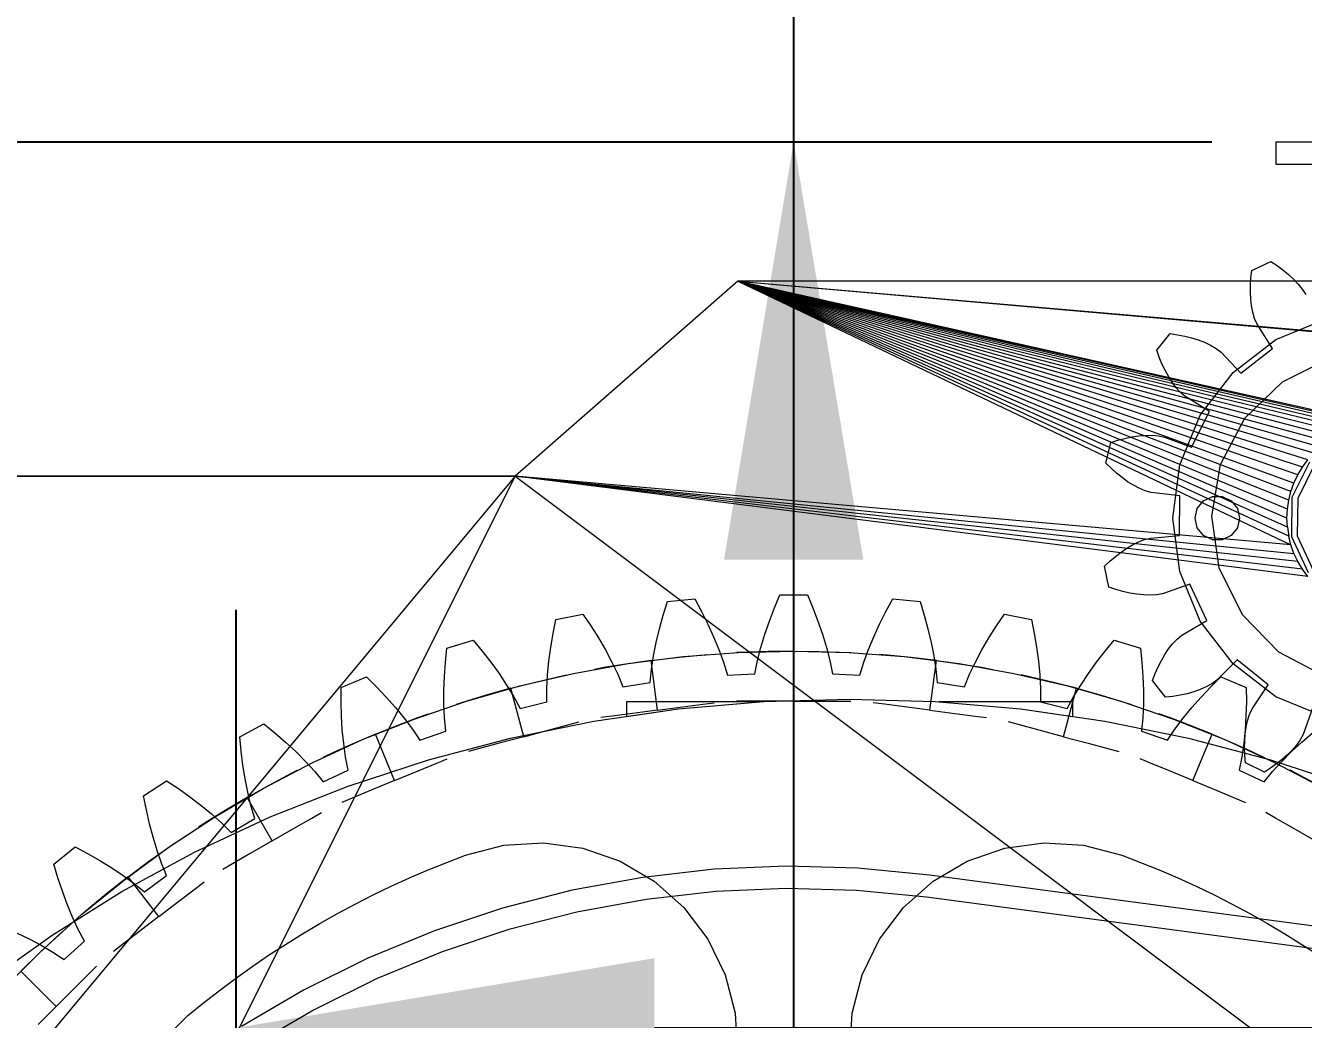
# Model space of a CAD drawing. Header units: millimetres. Extents: x -191664 to 191490, y -197311 to 10263.
# Drawn here: x 25052.6 to 25511.1, y 1985 to 2341.8 of the extents above; entities that cross this region are included whole.
import ezdxf

# ---------------------------------------------------------------- set-up
doc = ezdxf.new("R2010")
doc.units = ezdxf.units.MM
for name, color, linetype, lineweight in [('COTAS_O', 1, 'Continuous', 0), ('COTAS_P', 1, 'Continuous', 0), ('COTAS_USUARIO', 1, 'Continuous', 0), ('lateral_briquetadora', 7, 'Continuous', 0)]:
    doc.layers.add(name, color=color, linetype=linetype, lineweight=lineweight)
doc.dimstyles.new('PLANTA_100', dxfattribs={"dimtxt": 250, "dimasz": 150, "dimexe": 150, "dimexo": 80, "dimgap": 100, "dimtad": 1, "dimtih": 1, "dimtoh": 1, "dimdec": 1, "dimdsep": 46, "dimcen": 0.09, "dimclrd": 1, "dimclre": 1, "dimclrt": 1, "dimadec": 0, "dimazin": 0, "dimtfac": 1, "dimtdec": 4, "dimtofl": 0, "dimtmove": 0, "dimatfit": 3, "dimfxl": 1, "dimtolj": 1, "dimtzin": 0, "dimarcsym": 0})

# ---------------------------------------------------------------- blocks, each defined once
blk = doc.blocks.new('*D7')
at = {"layer": 'COTAS_P', "color": 1, "lineweight": -2, "transparency": 16777216}
for p, q in [((25334.81, 3271.57), (25080.53, 4103.58)), ((16187.4, 1228.91), (24980.92, 3916.29)), ((16254.38, 496.51), (16000.11, 1328.52))]:
    blk.add_line(p, q, dxfattribs=at)
at = {"layer": 'COTAS_P', "color": 1, "transparency": 16777216}
for points in [[(24973.62, 3940.2), (24988.23, 3892.38), (25124.37, 3960.13)], [(16180.1, 1252.82), (16194.71, 1205), (16043.95, 1185.07)]]:
    blk.add_solid(points, dxfattribs=at)
at = {"layer": 'Defpoints', "color": 0, "transparency": 16777216}
for p in [(25124.37, 3960.13), (25358.19, 3195.06), (16277.76, 420)]:
    blk.add_point(p, dxfattribs=at)
blk = doc.blocks.new('*D8')
at = {"layer": 'COTAS_P', "color": 1, "lineweight": -2, "transparency": 16777216}
for p, q in [((25128.19, 1262), (25128.19, 2132)), ((27628.19, 1262), (27628.19, 2132)), ((25278.19, 1982), (27478.19, 1982))]:
    blk.add_line(p, q, dxfattribs=at)
at = {"layer": 'COTAS_P', "color": 1, "transparency": 16777216}
for points in [[(25278.19, 2007), (25278.19, 1957), (25128.19, 1982)], [(27478.19, 2007), (27478.19, 1957), (27628.19, 1982)]]:
    blk.add_solid(points, dxfattribs=at)
at = {"layer": 'Defpoints', "color": 0, "transparency": 16777216}
for p in [(27628.19, 1982), (25128.19, 1182), (27628.19, 1182)]:
    blk.add_point(p, dxfattribs=at)
blk = doc.blocks.new('*D18')
at = {"layer": 'COTAS_O', "color": 1, "lineweight": -2, "transparency": 16777216}
for p, q in [((24708.19, 2300), (25478.19, 2300)), ((25328.19, 150), (25328.19, 2150)), ((24708.19, 0), (25478.19, 0))]:
    blk.add_line(p, q, dxfattribs=at)
at = {"layer": 'COTAS_O', "color": 1, "transparency": 16777216}
for points in [[(25303.19, 2150), (25353.19, 2150), (25328.19, 2300)], [(25303.19, 150), (25353.19, 150), (25328.19, 0)]]:
    blk.add_solid(points, dxfattribs=at)
at = {"layer": 'Defpoints', "color": 0, "transparency": 16777216}
for p in [(24628.19, 2300), (25328.19, 2300), (24628.19, 0)]:
    blk.add_point(p, dxfattribs=at)
blk = doc.blocks.new('*D101')
at = {"layer": 'COTAS_USUARIO', "color": 1, "lineweight": -2, "transparency": 16777216}
for p, q in [((25328.19, 1805), (25328.19, 3075)), ((26128.19, 1805), (26128.19, 3075)), ((25478.19, 2925), (25978.19, 2925))]:
    blk.add_line(p, q, dxfattribs=at)
at = {"layer": 'COTAS_USUARIO', "color": 1, "transparency": 16777216}
for points in [[(25478.19, 2950), (25478.19, 2900), (25328.19, 2925)], [(25978.19, 2950), (25978.19, 2900), (26128.19, 2925)]]:
    blk.add_solid(points, dxfattribs=at)
at = {"layer": 'Defpoints', "color": 0, "transparency": 16777216}
for p in [(26128.19, 2925), (25328.19, 1725), (26128.19, 1725)]:
    blk.add_point(p, dxfattribs=at)

msp = doc.modelspace()

# ---------------------------------------------------------------- linework, layer by layer
at = {"layer": 'lateral_briquetadora', "color": 8, "true_color": 0x6f7d84}
for p, q in [((25501.19, 2300), (25955.19, 2300)), ((25501.19, 2300), (25501.19, 2292)), ((25501.19, 2300), (25527.19, 2300)), ((25501.19, 2292), (25955.19, 2292)), ((25501.19, 2292), (25527.19, 2292))]:
    msp.add_line(p, q, dxfattribs=at)
at = {"layer": 'lateral_briquetadora', "color": 9, "true_color": 0xb9c3c2}
for p, q in [((25492.54, 2253.92), (25499.44, 2257.14)), ((25499.44, 2257.14), (25501.66, 2255.65)), ((25492.25, 2251.27), (25492.54, 2253.92)), ((25501.66, 2255.65), (25503.75, 2254.09)), ((25503.75, 2254.09), (25505.71, 2252.45)), ((25505.71, 2252.45), (25507.53, 2250.75)), ((25308.19, 2250), (25228.19, 2180)), ((25308.19, 2250), (25506.61, 2155.37)), ((25505.82, 2158.51), (25308.19, 2250)), ((25505.35, 2161.72), (25308.19, 2250)), ((25505.19, 2164.95), (25308.19, 2250)), ((25505.35, 2168.18), (25308.19, 2250)), ((25505.82, 2171.39), (25308.19, 2250)), ((25506.61, 2174.53), (25308.19, 2250)), ((25507.7, 2177.58), (25308.19, 2250)), ((25509.08, 2180.51), (25308.19, 2250)), ((25510.75, 2183.28), (25308.19, 2250)), ((25512.68, 2185.89), (25308.19, 2250)), ((25514.85, 2188.28), (25308.19, 2250)), ((25517.25, 2190.46), (25308.19, 2250)), ((25519.85, 2192.39), (25308.19, 2250)), ((25522.63, 2194.05), (25308.19, 2250)), ((25525.56, 2195.44), (25308.19, 2250)), ((25528.61, 2196.53), (25308.19, 2250)), ((25531.75, 2197.32), (25308.19, 2250)), ((25534.95, 2197.79), (25308.19, 2250)), ((25538.19, 2197.95), (25308.19, 2250)), ((25541.42, 2197.79), (25308.19, 2250)), ((25308.19, 2250), (25914.95, 2197.79)), ((26148.19, 2250), (25308.19, 2250)), ((25308.19, 2250), (25911.75, 2197.32)), ((25492.09, 2246.11), (25492.1, 2248.66)), ((25492.1, 2248.66), (25492.25, 2251.27)), ((25507.53, 2250.75), (25509.2, 2248.98)), ((25509.2, 2248.98), (25510.7, 2247.14)), ((25510.7, 2247.14), (25512, 2245.23)), ((25492.22, 2243.62), (25492.09, 2246.11)), ((25492.5, 2241.2), (25492.22, 2243.62)), ((25492.94, 2238.87), (25492.5, 2241.2)), ((25493.57, 2236.65), (25492.94, 2238.87)), ((25494.45, 2234.58), (25493.57, 2236.65)), ((25499.96, 2225.82), (25494.45, 2234.58)), ((25501.19, 2229.04), (25519.03, 2236.43)), ((25458.45, 2225.3), (25463.28, 2231.2)), ((25463.28, 2231.2), (25465.92, 2230.82)), ((25465.92, 2230.82), (25468.49, 2230.32)), ((25468.49, 2230.32), (25470.96, 2229.7)), ((25470.96, 2229.7), (25473.34, 2228.95)), ((25473.34, 2228.95), (25475.61, 2228.08)), ((25485.86, 2217.28), (25501.19, 2229.04)), ((25459.35, 2222.79), (25458.45, 2225.3)), ((25475.61, 2228.08), (25477.76, 2227.08)), ((25477.76, 2227.08), (25479.76, 2225.92)), ((25479.76, 2225.92), (25481.54, 2224.55)), ((25481.54, 2224.55), (25488.67, 2217.05)), ((25488.67, 2217.05), (25499.96, 2225.82)), ((25460.34, 2220.37), (25459.35, 2222.79)), ((25461.44, 2218.07), (25460.34, 2220.37)), ((25503.54, 2213.94), (25520.38, 2222.25)), ((25462.64, 2215.88), (25461.44, 2218.07)), ((25463.94, 2213.83), (25462.64, 2215.88)), ((25474.1, 2201.95), (25485.86, 2217.28)), ((25465.35, 2211.92), (25463.94, 2213.83)), ((25466.88, 2210.19), (25465.35, 2211.92)), ((25468.57, 2208.71), (25466.88, 2210.19)), ((25490.1, 2200.84), (25503.54, 2213.94)), ((25477.34, 2203.2), (25468.57, 2208.71)), ((25466.71, 2184.1), (25474.1, 2201.95)), ((25470.97, 2190.41), (25477.34, 2203.2)), ((25481.37, 2184.22), (25490.1, 2200.84)), ((25440.16, 2184.73), (25441.95, 2192.13)), ((25441.95, 2192.13), (25444.5, 2192.94)), ((25444.5, 2192.94), (25447.03, 2193.6)), ((25447.03, 2193.6), (25449.53, 2194.12)), ((25449.53, 2194.12), (25451.99, 2194.48)), ((25451.99, 2194.48), (25454.42, 2194.68)), ((25454.42, 2194.68), (25456.79, 2194.71)), ((25456.79, 2194.71), (25459.09, 2194.53)), ((25459.09, 2194.53), (25461.29, 2194.07)), ((25461.29, 2194.07), (25470.97, 2190.41)), ((25442.06, 2182.85), (25440.16, 2184.73)), ((25444.01, 2181.11), (25442.06, 2182.85)), ((25464.19, 2164.95), (25466.71, 2184.1)), ((25478.19, 2165.72), (25481.37, 2184.22)), ((25507.08, 2172.47), (25513.43, 2185.22)), ((25514.97, 2183.95), (25509.03, 2172)), ((25509.08, 2180.51), (25510.75, 2183.28)), ((25510.75, 2183.28), (25512.68, 2185.89)), ((25228.19, 2180), (24748.19, 2180)), ((24930.34, 2180), (25228.19, 2180)), ((24932.48, 2180), (25228.19, 2180)), ((24934.57, 2180), (25228.19, 2180)), ((24936.61, 2180), (25228.19, 2180)), ((24938.56, 2180), (25228.19, 2180)), ((24940.41, 2180), (25228.19, 2180)), ((24942.14, 2180), (25228.19, 2180)), ((24943.74, 2180), (25228.19, 2180)), ((25228.19, 2180), (24945.19, 2180)), ((25228.19, 2180), (24946.48, 2180)), ((25228.19, 2180), (24947.59, 2180)), ((25228.19, 2180), (24948.51, 2180)), ((25228.19, 2180), (24949.24, 2180)), ((25228.19, 2180), (24949.76, 2180)), ((25228.19, 2180), (24950.08, 2180)), ((24950.19, 2180), (25228.19, 2180)), ((25228.19, 2180), (25028.19, 1940)), ((25228.19, 2180), (25108.19, 1940)), ((25228.19, 2180), (25507.7, 2152.32)), ((25506.61, 2155.37), (25228.19, 2180)), ((25228.19, 2180), (25548.19, 1940)), ((25512.68, 2144.02), (25228.19, 2180)), ((25510.75, 2146.62), (25228.19, 2180)), ((25509.08, 2149.39), (25228.19, 2180)), ((25446, 2179.51), (25444.01, 2181.11)), ((25448.02, 2178.06), (25446, 2179.51)), ((25450.09, 2176.77), (25448.02, 2178.06)), ((25507.7, 2177.58), (25509.08, 2180.51)), ((25452.18, 2175.67), (25450.09, 2176.77)), ((25454.31, 2174.77), (25452.18, 2175.67)), ((25456.48, 2174.17), (25454.31, 2174.77)), ((25466.77, 2173.01), (25456.48, 2174.17)), ((25505.82, 2171.39), (25506.61, 2174.53)), ((25506.61, 2174.53), (25507.7, 2177.58)), ((25466.58, 2158.72), (25466.77, 2173.01)), ((25472.98, 2168.42), (25475.2, 2171.2)), ((25475.2, 2171.2), (25478.41, 2172.75)), ((25478.41, 2172.75), (25481.97, 2172.75)), ((25481.97, 2172.75), (25485.17, 2171.2)), ((25485.17, 2171.2), (25487.39, 2168.42)), ((25505.35, 2168.18), (25505.82, 2171.39)), ((25506.9, 2158.23), (25507.08, 2172.47)), ((25509.03, 2172), (25508.86, 2158.65)), ((25466.71, 2145.8), (25464.19, 2164.95)), ((25472.19, 2164.95), (25472.98, 2168.42)), ((25472.98, 2161.48), (25472.19, 2164.95)), ((25480.89, 2147.14), (25478.19, 2165.72)), ((25487.39, 2168.42), (25488.19, 2164.95)), ((25488.19, 2164.95), (25487.39, 2161.48)), ((25505.19, 2164.95), (25505.35, 2168.18)), ((25505.35, 2161.72), (25505.19, 2164.95)), ((25475.2, 2158.7), (25472.98, 2161.48)), ((25487.39, 2161.48), (25485.17, 2158.7)), ((25505.35, 2161.72), (25505.82, 2158.51)), ((25447.72, 2154.16), (25449.81, 2155.39)), ((25449.81, 2155.39), (25451.94, 2156.44)), ((25451.94, 2156.44), (25454.09, 2157.28)), ((25454.09, 2157.28), (25456.27, 2157.82)), ((25456.27, 2157.82), (25466.58, 2158.72)), ((25478.41, 2157.15), (25475.2, 2158.7)), ((25481.97, 2157.15), (25478.41, 2157.15)), ((25485.17, 2158.7), (25481.97, 2157.15)), ((25506.61, 2155.37), (25505.82, 2158.51)), ((25507.7, 2152.32), (25506.61, 2155.37)), ((25512.91, 2145.32), (25506.9, 2158.23)), ((25508.86, 2158.65), (25514.49, 2146.55)), ((25441.63, 2149.52), (25443.62, 2151.21)), ((25443.62, 2151.21), (25445.65, 2152.76)), ((25445.65, 2152.76), (25447.72, 2154.16)), ((25509.08, 2149.39), (25507.7, 2152.32)), ((25439.69, 2147.69), (25441.63, 2149.52)), ((25441.29, 2140.24), (25439.69, 2147.69)), ((25489.2, 2130.31), (25480.89, 2147.14)), ((25510.75, 2146.62), (25509.08, 2149.39)), ((25512.68, 2144.02), (25510.75, 2146.62)), ((25474.1, 2127.95), (25466.71, 2145.8)), ((25321.28, 2132.75), (25323.26, 2137.47)), ((25323.26, 2137.47), (25333.12, 2137.47)), ((25333.12, 2137.47), (25335.1, 2132.75)), ((25443.81, 2139.37), (25441.29, 2140.24)), ((25446.32, 2138.64), (25443.81, 2139.37)), ((25448.81, 2138.07), (25446.32, 2138.64)), ((25451.26, 2137.64), (25448.81, 2138.07)), ((25453.68, 2137.38), (25451.26, 2137.64)), ((25456.05, 2137.29), (25453.68, 2137.38)), ((25458.36, 2137.41), (25456.05, 2137.29)), ((25460.57, 2137.81), (25458.36, 2137.41)), ((25470.34, 2141.22), (25460.57, 2137.81)), ((25476.38, 2128.27), (25470.34, 2141.22)), ((25281.34, 2130.11), (25282.85, 2135)), ((25282.85, 2135), (25292.66, 2135.97)), ((25292.66, 2135.97), (25295.1, 2131.47)), ((25319.47, 2128.03), (25321.28, 2132.75)), ((25335.1, 2132.75), (25336.9, 2128.03)), ((25361.28, 2131.47), (25363.71, 2135.97)), ((25363.71, 2135.97), (25373.52, 2135)), ((25373.52, 2135), (25375.03, 2130.11)), ((25241.86, 2123.57), (25242.88, 2128.58)), ((25242.88, 2128.58), (25252.55, 2130.51)), ((25252.55, 2130.51), (25255.41, 2126.27)), ((25280.01, 2125.24), (25281.34, 2130.11)), ((25295.1, 2131.47), (25297.35, 2126.94)), ((25317.85, 2123.3), (25319.47, 2128.03)), ((25336.9, 2128.03), (25338.52, 2123.3)), ((25359.02, 2126.94), (25361.28, 2131.47)), ((25375.03, 2130.11), (25376.36, 2125.24)), ((25400.96, 2126.27), (25403.82, 2130.51)), ((25403.82, 2130.51), (25413.49, 2128.58)), ((25413.49, 2128.58), (25414.51, 2123.57)), ((25467.48, 2122.99), (25476.38, 2128.27)), ((25485.86, 2112.62), (25474.1, 2127.95)), ((25502.3, 2116.87), (25489.2, 2130.31)), ((25241.01, 2118.59), (25241.86, 2123.57)), ((25255.41, 2126.27), (25258.11, 2121.99)), ((25278.86, 2120.37), (25280.01, 2125.24)), ((25297.35, 2126.94), (25299.43, 2122.4)), ((25316.43, 2118.57), (25317.85, 2123.3)), ((25338.52, 2123.3), (25339.95, 2118.57)), ((25356.94, 2122.4), (25359.02, 2126.94)), ((25376.36, 2125.24), (25377.51, 2120.37)), ((25398.27, 2121.99), (25400.96, 2126.27)), ((25414.51, 2123.57), (25415.36, 2118.59)), ((25203.73, 2118.28), (25213.17, 2121.14)), ((25213.17, 2121.14), (25216.43, 2117.2)), ((25240.34, 2113.63), (25241.01, 2118.59)), ((25258.11, 2121.99), (25260.62, 2117.67)), ((25277.9, 2115.53), (25278.86, 2120.37)), ((25299.43, 2122.4), (25301.31, 2117.83)), ((25315.21, 2113.85), (25316.43, 2118.57)), ((25339.95, 2118.57), (25341.16, 2113.85)), ((25355.06, 2117.83), (25356.94, 2122.4)), ((25377.51, 2120.37), (25378.47, 2115.53)), ((25395.75, 2117.67), (25398.27, 2121.99)), ((25415.36, 2118.59), (25416.03, 2113.63)), ((25439.94, 2117.2), (25443.2, 2121.14)), ((25443.2, 2121.14), (25452.64, 2118.28)), ((25462.71, 2117.99), (25464.17, 2119.86)), ((25464.17, 2119.86), (25465.74, 2121.56)), ((25465.74, 2121.56), (25467.48, 2122.99)), ((25203.21, 2113.19), (25203.73, 2118.28)), ((25216.43, 2117.2), (25219.53, 2113.21)), ((25260.62, 2117.67), (25262.94, 2113.31)), ((25276.99, 2113.89), (25267.97, 2112.6)), ((25268.79, 2112.73), (25288.5, 2115.24)), ((25276.99, 2113.89), (25286.04, 2114.98)), ((25279.34, 2096.05), (25276.99, 2113.89)), ((25277.16, 2110.7), (25277.9, 2115.53)), ((25286.04, 2114.98), (25293.31, 2115.7)), ((25288.5, 2115.24), (25308.32, 2116.75)), ((25293.31, 2115.7), (25297.36, 2116.04)), ((25301.31, 2117.83), (25302.98, 2113.25)), ((25311.77, 2116.91), (25307.71, 2116.72)), ((25308.32, 2116.75), (25328.19, 2117.25)), ((25319.07, 2117.14), (25311.77, 2116.91)), ((25328.19, 2117.25), (25319.07, 2117.14)), ((25328.19, 2099.25), (25328.19, 2117.25)), ((25328.19, 2117.25), (25337.3, 2117.14)), ((25328.19, 2117.25), (25348.05, 2116.75)), ((25337.3, 2117.14), (25344.6, 2116.91)), ((25344.6, 2116.91), (25348.66, 2116.72)), ((25348.05, 2116.75), (25367.87, 2115.24)), ((25353.39, 2113.25), (25355.06, 2117.83)), ((25363.06, 2115.7), (25359.02, 2116.04)), ((25370.34, 2114.98), (25363.06, 2115.7)), ((25367.87, 2115.24), (25387.58, 2112.73)), ((25379.39, 2113.89), (25370.34, 2114.98)), ((25377.04, 2096.05), (25379.39, 2113.89)), ((25378.47, 2115.53), (25379.21, 2110.7)), ((25379.39, 2113.89), (25388.41, 2112.6)), ((25393.43, 2113.31), (25395.75, 2117.67)), ((25436.84, 2113.21), (25439.94, 2117.2)), ((25452.64, 2118.28), (25453.16, 2113.19)), ((25460.11, 2113.82), (25461.36, 2115.97)), ((25461.36, 2115.97), (25462.71, 2117.99)), ((25487.35, 2114.14), (25480.03, 2106.82)), ((25498.41, 2105.08), (25487.35, 2114.14)), ((25518.92, 2108.13), (25502.3, 2116.87)), ((25202.85, 2108.15), (25203.21, 2113.19)), ((25219.53, 2113.21), (25222.46, 2109.15)), ((25239.87, 2108.72), (25240.34, 2113.63)), ((25249.23, 2109.22), (25268.79, 2112.73)), ((25260.75, 2111.41), (25256.76, 2110.69)), ((25267.97, 2112.6), (25260.75, 2111.41)), ((25262.94, 2113.31), (25265.05, 2108.91)), ((25276.66, 2105.91), (25277.16, 2110.7)), ((25302.98, 2113.25), (25304.41, 2108.64)), ((25314.25, 2109.12), (25315.21, 2113.85)), ((25341.16, 2113.85), (25342.13, 2109.12)), ((25351.96, 2108.64), (25353.39, 2113.25)), ((25379.21, 2110.7), (25379.71, 2105.91)), ((25387.58, 2112.73), (25407.15, 2109.22)), ((25388.41, 2112.6), (25395.62, 2111.41)), ((25391.32, 2108.91), (25393.43, 2113.31)), ((25395.62, 2111.41), (25399.61, 2110.69)), ((25416.03, 2113.63), (25416.5, 2108.72)), ((25433.92, 2109.15), (25436.84, 2113.21)), ((25453.16, 2113.19), (25453.52, 2108.15)), ((25457.89, 2109.15), (25458.95, 2111.54)), ((25458.95, 2111.54), (25460.11, 2113.82)), ((25501.19, 2100.86), (25485.86, 2112.62)), ((25165.79, 2104.19), (25174.9, 2107.96)), ((25174.9, 2107.96), (25178.53, 2104.36)), ((25202.67, 2103.15), (25202.85, 2108.15)), ((25210.76, 2099.26), (25229.87, 2104.73)), ((25222.46, 2109.15), (25225.19, 2105.04)), ((25225.19, 2105.04), (25227.72, 2100.87)), ((25226.66, 2103.88), (25235.49, 2106.14)), ((25229.87, 2104.73), (25249.23, 2109.22)), ((25235.49, 2106.14), (25242.61, 2107.8)), ((25239.6, 2103.84), (25239.87, 2108.72)), ((25242.61, 2107.8), (25246.58, 2108.67)), ((25265.05, 2108.91), (25266.92, 2104.46)), ((25266.92, 2104.46), (25276.66, 2105.91)), ((25304.41, 2108.64), (25314.25, 2109.12)), ((25342.13, 2109.12), (25351.96, 2108.64)), ((25379.71, 2105.91), (25389.45, 2104.46)), ((25389.45, 2104.46), (25391.32, 2108.91)), ((25407.15, 2109.22), (25426.51, 2104.73)), ((25413.76, 2107.8), (25409.79, 2108.67)), ((25420.88, 2106.14), (25413.76, 2107.8)), ((25416.5, 2108.72), (25416.77, 2103.84)), ((25429.71, 2103.88), (25420.88, 2106.14)), ((25426.51, 2104.73), (25445.61, 2099.26)), ((25428.65, 2100.87), (25431.18, 2105.04)), ((25431.18, 2105.04), (25433.92, 2109.15)), ((25453.52, 2108.15), (25453.7, 2103.15)), ((25456.93, 2106.66), (25457.89, 2109.15)), ((25461.6, 2100.65), (25456.93, 2106.66)), ((25478.22, 2105.5), (25476.19, 2104.39)), ((25477.84, 2104.36), (25481.48, 2107.96)), ((25480.03, 2106.82), (25478.22, 2105.5)), ((25481.48, 2107.96), (25490.59, 2104.19)), ((25492.68, 2096.46), (25498.41, 2105.08)), ((25165.76, 2099.07), (25165.79, 2104.19)), ((25178.53, 2104.36), (25182, 2100.69)), ((25182, 2100.69), (25185.31, 2096.94)), ((25202.68, 2098.21), (25202.67, 2103.15)), ((25217.89, 2101.42), (25210.9, 2099.3)), ((25226.66, 2103.88), (25217.89, 2101.42)), ((25231.32, 2086.5), (25226.66, 2103.88)), ((25227.72, 2100.87), (25230.02, 2096.63)), ((25239.58, 2099.02), (25239.6, 2103.84)), ((25416.77, 2103.84), (25416.8, 2099.02)), ((25425.05, 2086.5), (25429.71, 2103.88)), ((25426.35, 2096.63), (25428.65, 2100.87)), ((25429.71, 2103.88), (25438.48, 2101.42)), ((25438.48, 2101.42), (25445.48, 2099.3)), ((25453.7, 2103.15), (25453.69, 2098.21)), ((25464.26, 2100.96), (25461.6, 2100.65)), ((25466.83, 2101.39), (25464.26, 2100.96)), ((25469.32, 2101.95), (25466.83, 2101.39)), ((25471.72, 2102.63), (25469.32, 2101.95)), ((25471.06, 2096.94), (25474.37, 2100.69)), ((25474.01, 2103.44), (25471.72, 2102.63)), ((25476.19, 2104.39), (25474.01, 2103.44)), ((25474.37, 2100.69), (25477.84, 2104.36)), ((25490.59, 2104.19), (25490.61, 2099.07)), ((25519.03, 2093.47), (25501.19, 2100.86)), ((25165.9, 2094.02), (25165.76, 2099.07)), ((25185.31, 2096.94), (25188.44, 2093.12)), ((25191.96, 2092.83), (25210.76, 2099.26)), ((25202.9, 2093.34), (25202.68, 2098.21)), ((25210.9, 2099.3), (25207.03, 2098.07)), ((25230.02, 2096.63), (25239.58, 2099.02)), ((25279.34, 2096.05), (25270.3, 2094.86)), ((25279.34, 2096.05), (25288.37, 2097.24)), ((25288.37, 2097.24), (25295.62, 2098.19)), ((25295.62, 2098.19), (25299.64, 2098.72)), ((25311.77, 2099.25), (25307.71, 2099.25)), ((25319.08, 2099.25), (25311.77, 2099.25)), ((25328.19, 2099.25), (25319.08, 2099.25)), ((25328.19, 2099.25), (25337.3, 2099.25)), ((25337.3, 2099.25), (25344.6, 2099.25)), ((25344.6, 2099.25), (25348.66, 2099.25)), ((25360.76, 2098.19), (25356.74, 2098.72)), ((25368, 2097.24), (25360.76, 2098.19)), ((25377.04, 2096.05), (25368, 2097.24)), ((25377.04, 2096.05), (25386.07, 2094.86)), ((25416.8, 2099.02), (25426.35, 2096.63)), ((25445.48, 2099.3), (25449.35, 2098.07)), ((25445.61, 2099.26), (25464.42, 2092.83)), ((25453.69, 2098.21), (25453.48, 2093.34)), ((25467.93, 2093.12), (25471.06, 2096.94)), ((25490.61, 2099.07), (25490.47, 2094.02)), ((25491.75, 2094.42), (25492.68, 2096.46)), ((25514.43, 2097.11), (25511.01, 2087.35)), ((25129.4, 2086.44), (25138.1, 2091.09)), ((25138.1, 2091.09), (25142.07, 2087.86)), ((25166.21, 2089.03), (25165.9, 2094.02)), ((25173.5, 2085.46), (25191.96, 2092.83)), ((25186.54, 2090.78), (25193.38, 2093.36)), ((25188.44, 2093.12), (25191.37, 2089.21)), ((25193.38, 2093.36), (25197.2, 2094.73)), ((25203.34, 2088.54), (25202.9, 2093.34)), ((25247.18, 2090.75), (25251.1, 2091.8)), ((25263.06, 2093.91), (25259.04, 2093.38)), ((25270.3, 2094.86), (25263.06, 2093.91)), ((25386.07, 2094.86), (25393.31, 2093.91)), ((25393.31, 2093.91), (25397.33, 2093.38)), ((25409.19, 2090.75), (25405.27, 2091.8)), ((25453.48, 2093.34), (25453.03, 2088.54)), ((25462.99, 2093.36), (25459.17, 2094.73)), ((25469.83, 2090.78), (25462.99, 2093.36)), ((25464.42, 2092.83), (25482.87, 2085.46)), ((25465.01, 2089.21), (25467.93, 2093.12)), ((25490.47, 2094.02), (25490.16, 2089.03)), ((25490.56, 2089.9), (25491.06, 2092.21)), ((25491.06, 2092.21), (25491.75, 2094.42)), ((25129.88, 2081.35), (25129.4, 2086.44)), ((25142.07, 2087.86), (25145.88, 2084.55)), ((25166.71, 2084.11), (25166.21, 2089.03)), ((25178.08, 2087.39), (25169.7, 2083.81)), ((25178.08, 2087.39), (25186.54, 2090.78)), ((25184.97, 2070.76), (25178.08, 2087.39)), ((25191.37, 2089.21), (25194.07, 2085.22)), ((25194.07, 2085.22), (25203.34, 2088.54)), ((25231.32, 2086.5), (25222.52, 2084.14)), ((25231.32, 2086.5), (25240.12, 2088.86)), ((25240.12, 2088.86), (25247.18, 2090.75)), ((25416.25, 2088.86), (25409.19, 2090.75)), ((25425.05, 2086.5), (25416.25, 2088.86)), ((25425.05, 2086.5), (25433.85, 2084.14)), ((25453.03, 2088.54), (25462.3, 2085.22)), ((25462.3, 2085.22), (25465.01, 2089.21)), ((25478.29, 2087.39), (25469.83, 2090.78)), ((25471.41, 2070.76), (25478.29, 2087.39)), ((25478.29, 2087.39), (25486.67, 2083.81)), ((25490.16, 2089.03), (25489.67, 2084.11)), ((25490.02, 2085), (25490.22, 2087.49)), ((25490.22, 2087.49), (25490.56, 2089.9)), ((25511.01, 2087.35), (25509.95, 2085.37)), ((25510.49, 2084.55), (25514.31, 2087.86)), ((25145.88, 2084.55), (25149.54, 2081.14)), ((25155.44, 2077.16), (25173.5, 2085.46)), ((25169.7, 2083.81), (25163.04, 2080.79)), ((25167.4, 2079.28), (25166.71, 2084.11)), ((25215.46, 2082.25), (25211.55, 2081.2)), ((25222.52, 2084.14), (25215.46, 2082.25)), ((25433.85, 2084.14), (25440.91, 2082.25)), ((25440.91, 2082.25), (25444.83, 2081.2)), ((25482.87, 2085.46), (25500.93, 2077.16)), ((25486.67, 2083.81), (25493.33, 2080.79)), ((25489.67, 2084.11), (25488.98, 2079.28)), ((25489.97, 2082.45), (25490.02, 2085)), ((25490.05, 2079.84), (25489.97, 2082.45)), ((25506.83, 2081.14), (25510.49, 2084.55)), ((25508.6, 2083.49), (25507.06, 2081.69)), ((25509.95, 2085.37), (25508.6, 2083.49)), ((25130.51, 2076.33), (25129.88, 2081.35)), ((25149.54, 2081.14), (25153.03, 2077.65)), ((25153.03, 2077.65), (25156.33, 2074.05)), ((25163.04, 2080.79), (25159.37, 2079.06)), ((25168.31, 2074.55), (25167.4, 2079.28)), ((25200.14, 2077.04), (25203.88, 2078.6)), ((25456.24, 2077.04), (25452.49, 2078.6)), ((25488.98, 2079.28), (25488.06, 2074.55)), ((25490.27, 2077.18), (25490.05, 2079.84)), ((25497.09, 2073.79), (25490.27, 2077.18)), ((25493.33, 2080.79), (25497, 2079.06)), ((25500.05, 2074.05), (25503.34, 2077.65)), ((25503.48, 2078.31), (25501.48, 2076.73)), ((25503.34, 2077.65), (25506.83, 2081.14)), ((25505.34, 2079.96), (25503.48, 2078.31)), ((25507.06, 2081.69), (25505.34, 2079.96)), ((25131.31, 2071.4), (25130.51, 2076.33)), ((25137.83, 2067.96), (25155.44, 2077.16)), ((25140.01, 2069.16), (25146.45, 2072.61)), ((25146.45, 2072.61), (25150.06, 2074.47)), ((25156.33, 2074.05), (25159.41, 2070.34)), ((25159.41, 2070.34), (25168.31, 2074.55)), ((25184.97, 2070.76), (25193.39, 2074.25)), ((25193.39, 2074.25), (25200.14, 2077.04)), ((25462.99, 2074.25), (25456.24, 2077.04)), ((25471.41, 2070.76), (25462.99, 2074.25)), ((25488.06, 2074.55), (25496.97, 2070.34)), ((25496.97, 2070.34), (25500.05, 2074.05)), ((25499.34, 2075.22), (25497.09, 2073.79)), ((25501.48, 2076.73), (25499.34, 2075.22)), ((25500.93, 2077.16), (25518.55, 2067.96)), ((25509.92, 2072.61), (25506.31, 2074.47)), ((25516.37, 2069.16), (25509.92, 2072.61)), ((25094.93, 2065.22), (25103.13, 2070.7)), ((25103.13, 2070.7), (25107.4, 2067.87)), ((25132.28, 2066.56), (25131.31, 2071.4)), ((25132.06, 2064.7), (25140.01, 2069.16)), ((25184.97, 2070.76), (25176.55, 2067.28)), ((25471.41, 2070.76), (25479.82, 2067.28)), ((25095.91, 2060.2), (25094.93, 2065.22)), ((25107.4, 2067.87), (25111.52, 2064.95)), ((25111.52, 2064.95), (25115.5, 2061.92)), ((25120.7, 2057.88), (25137.83, 2067.96)), ((25132.06, 2064.7), (25124.22, 2060.05)), ((25141.06, 2049.11), (25132.06, 2064.7)), ((25133.45, 2061.82), (25132.28, 2066.56)), ((25169.8, 2064.48), (25166.05, 2062.93)), ((25176.55, 2067.28), (25169.8, 2064.48)), ((25479.82, 2067.28), (25486.57, 2064.48)), ((25486.57, 2064.48), (25490.32, 2062.93)), ((25097.03, 2055.27), (25095.91, 2060.2)), ((25115.5, 2061.92), (25119.31, 2058.78)), ((25124.22, 2060.05), (25118.01, 2056.19)), ((25134.82, 2057.19), (25133.45, 2061.82)), ((25155.28, 2057.32), (25158.79, 2059.35)), ((25501.09, 2057.32), (25497.58, 2059.35)), ((25098.31, 2050.43), (25097.03, 2055.27)), ((25104.11, 2046.94), (25120.7, 2057.88)), ((25118.01, 2056.19), (25114.6, 2054)), ((25119.31, 2058.78), (25122.94, 2055.52)), ((25122.94, 2055.52), (25126.37, 2052.13)), ((25126.37, 2052.13), (25134.82, 2057.19)), ((25148.95, 2053.67), (25155.28, 2057.32)), ((25507.42, 2053.67), (25501.09, 2057.32)), ((25099.75, 2045.71), (25098.31, 2050.43)), ((25141.06, 2049.11), (25148.95, 2053.67)), ((25515.31, 2049.11), (25507.42, 2053.67)), ((25062.71, 2040.72), (25070.33, 2046.97)), ((25070.33, 2046.97), (25074.85, 2044.58)), ((25088.09, 2035.18), (25104.11, 2046.94)), ((25096.69, 2041.66), (25102.63, 2045.92)), ((25101.37, 2041.11), (25099.75, 2045.71)), ((25102.63, 2045.92), (25105.97, 2048.23)), ((25141.06, 2049.11), (25133.17, 2044.55)), ((25210.45, 2043.97), (25224.2, 2047.56)), ((25224.2, 2047.56), (25238.39, 2048.4)), ((25238.39, 2048.4), (25252.47, 2046.45)), ((25252.47, 2046.45), (25265.9, 2041.8)), ((25390.47, 2041.8), (25403.9, 2046.45)), ((25403.9, 2046.45), (25417.98, 2048.4)), ((25417.98, 2048.4), (25432.17, 2047.56)), ((25432.17, 2047.56), (25445.92, 2043.97)), ((25064.17, 2035.81), (25062.71, 2040.72)), ((25074.85, 2044.58), (25079.24, 2042.08)), ((25079.24, 2042.08), (25083.5, 2039.45)), ((25089.4, 2036.19), (25096.69, 2041.66)), ((25103.19, 2036.64), (25101.37, 2041.11)), ((25126.84, 2040.9), (25123.33, 2038.87)), ((25133.17, 2044.55), (25126.84, 2040.9)), ((25197.01, 2038.67), (25203.7, 2041.39)), ((25203.7, 2041.39), (25210.45, 2043.97)), ((25265.9, 2041.8), (25278.16, 2034.61)), ((25378.21, 2034.61), (25390.47, 2041.8)), ((25445.92, 2043.97), (25452.67, 2041.39)), ((25452.67, 2041.39), (25459.37, 2038.67)), ((25089.4, 2036.19), (25082.23, 2030.56)), ((25082.23, 2030.56), (25089.4, 2036.19)), ((25083.5, 2039.45), (25087.6, 2036.7)), ((25087.6, 2036.7), (25091.53, 2033.81)), ((25100.36, 2021.91), (25089.4, 2036.19)), ((25095.28, 2030.77), (25103.19, 2036.64)), ((25190.37, 2035.82), (25197.01, 2038.67)), ((25274.07, 2036.02), (25248.71, 2031.36)), ((25299.69, 2038.9), (25274.07, 2036.02)), ((25325.45, 2039.99), (25299.69, 2038.9)), ((25351.22, 2039.28), (25325.45, 2039.99)), ((25376.88, 2036.78), (25351.22, 2039.28)), ((27123.19, 1804.95), (25376.88, 2036.78)), ((25459.37, 2038.67), (25466, 2035.82)), ((25065.77, 2031.02), (25064.17, 2035.81)), ((25072.69, 2022.62), (25088.09, 2035.18)), ((25091.53, 2033.81), (25095.28, 2030.77)), ((25107.59, 2027.46), (25113.38, 2031.91)), ((25113.38, 2031.91), (25116.6, 2034.38)), ((25177.29, 2029.68), (25183.8, 2032.82)), ((25183.8, 2032.82), (25190.37, 2035.82)), ((25248.71, 2031.36), (25223.74, 2024.95)), ((25278.16, 2034.61), (25288.79, 2025.17)), ((25325.51, 2031.99), (25300.31, 2030.92)), ((25350.72, 2031.3), (25325.51, 2031.99)), ((25367.59, 2025.17), (25378.21, 2034.61)), ((25466, 2035.82), (25472.57, 2032.82)), ((25472.57, 2032.82), (25479.08, 2029.68)), ((25067.52, 2026.34), (25065.77, 2031.02)), ((25082.23, 2030.56), (25076.58, 2025.93)), ((25076.58, 2025.93), (25082.23, 2030.56)), ((25100.36, 2021.91), (25107.59, 2027.46)), ((25170.85, 2026.41), (25177.29, 2029.68)), ((25275.24, 2028.11), (25250.43, 2023.55)), ((25300.31, 2030.92), (25275.24, 2028.11)), ((25375.83, 2028.85), (25350.72, 2031.3)), ((27122.14, 1797.02), (25375.83, 2028.85)), ((25479.08, 2029.68), (25485.52, 2026.41)), ((25057.94, 2009.3), (25072.69, 2022.62)), ((25069.41, 2021.78), (25067.52, 2026.34)), ((25076.58, 2025.93), (25073.48, 2023.31)), ((25158.19, 2019.45), (25164.48, 2022.99)), ((25164.48, 2022.99), (25170.85, 2026.41)), ((25223.74, 2024.95), (25199.28, 2016.82)), ((25250.43, 2023.55), (25226, 2017.28)), ((25288.79, 2025.17), (25297.37, 2013.84)), ((25359.01, 2013.84), (25367.59, 2025.17)), ((25485.52, 2026.41), (25491.89, 2022.99)), ((25491.89, 2022.99), (25498.19, 2019.45)), ((25071.48, 2017.35), (25069.41, 2021.78)), ((25100.36, 2021.91), (25093.13, 2016.37)), ((25151.97, 2015.77), (25158.19, 2019.45)), ((25498.19, 2019.45), (25504.4, 2015.77)), ((25049.36, 2016.15), (25053.85, 2013.95)), ((25053.85, 2013.95), (25058.2, 2011.62)), ((25057.34, 2008.73), (25062.68, 2013.73)), ((25062.68, 2013.73), (25065.68, 2016.46)), ((25066.43, 2006.47), (25073.73, 2013.09)), ((25073.73, 2013.09), (25071.48, 2017.35)), ((25093.13, 2016.37), (25087.33, 2011.92)), ((25145.83, 2011.96), (25151.97, 2015.77)), ((25199.28, 2016.82), (25175.44, 2007)), ((25226, 2017.28), (25202.07, 2009.32)), ((25297.37, 2013.84), (25303.57, 2001.06)), ((25352.8, 2001.06), (25359.01, 2013.84)), ((25504.4, 2015.77), (25510.54, 2011.96)), ((25043.89, 1995.25), (25057.94, 2009.3)), ((25050.82, 2002.36), (25057.34, 2008.73)), ((25058.2, 2011.62), (25062.4, 2009.13)), ((25062.4, 2009.13), (25066.43, 2006.47)), ((25087.33, 2011.92), (25084.11, 2009.45)), ((25139.77, 2008.02), (25145.83, 2011.96)), ((25202.07, 2009.32), (25178.74, 1999.71)), ((25510.54, 2011.96), (25516.6, 2008.02)), ((25075.16, 2001.24), (25078.03, 2004.11)), ((25127.92, 1999.76), (25133.8, 2003.95)), ((25133.8, 2003.95), (25139.77, 2008.02)), ((25175.44, 2007), (25152.34, 1995.54)), ((25063.55, 1989.63), (25050.82, 2002.36)), ((25069.99, 1996.08), (25075.16, 2001.24)), ((25122.13, 1995.44), (25127.92, 1999.76)), ((25178.74, 1999.71), (25156.15, 1988.51)), ((25303.57, 2001.06), (25307.16, 1987.3)), ((25349.21, 1987.3), (25352.8, 2001.06)), ((25063.55, 1989.63), (25069.99, 1996.08)), ((25116.43, 1991), (25122.13, 1995.44)), ((25152.34, 1995.54), (25130.1, 1982.51)), ((25110.82, 1986.44), (25116.43, 1991)), ((25063.55, 1989.63), (25057.11, 1983.19)), ((25100.84, 1976.33), (25110.82, 1986.44)), ((25156.15, 1988.51), (25134.38, 1975.75)), ((25307.16, 1987.3), (25308, 1973.12)), ((25348.37, 1973.12), (25349.21, 1987.3))]:
    msp.add_line(p, q, dxfattribs=at)
at = {"layer": 'lateral_briquetadora', "color": 117, "true_color": 0x28865c}
for p, q in [((25256.49, 2092.12), (25286.84, 2096.49)), ((25268.19, 2099), (25268.19, 2093.81)), ((25316.03, 2099), (25268.19, 2099)), ((25268.19, 2093.81), (25286.84, 2096.49)), ((25286.84, 2096.49), (25317.45, 2099.12)), ((25286.84, 2096.49), (25316.03, 2099)), ((25317.45, 2099.12), (25348.19, 2100)), ((25348.19, 2100), (25378.93, 2099.12)), ((25378.93, 2099.12), (25409.53, 2096.49)), ((25380.35, 2099), (25409.53, 2096.49)), ((25428.19, 2099), (25380.35, 2099)), ((25409.53, 2096.49), (25428.19, 2093.81)), ((25409.53, 2096.49), (25439.88, 2092.12)), ((25428.19, 2099), (25428.19, 2093.81)), ((25226.54, 2086.03), (25256.49, 2092.12)), ((25439.88, 2092.12), (25469.83, 2086.03)), ((25197.11, 2078.24), (25226.54, 2086.03)), ((25469.83, 2086.03), (25499.26, 2078.24)), ((25168.33, 2068.79), (25197.11, 2078.24)), ((25499.26, 2078.24), (25528.05, 2068.79)), ((25140.31, 2057.72), (25168.33, 2068.79)), ((25113.19, 2045.07), (25140.31, 2057.72)), ((25087.07, 2030.9), (25113.19, 2045.07)), ((25062.07, 2015.27), (25087.07, 2030.9)), ((25038.29, 1998.25), (25062.07, 2015.27))]:
    msp.add_line(p, q, dxfattribs=at)

# ---------------------------------------------------------------- dimensions: what is measured, and where the dimension line sits
at = {"layer": 'COTAS_O'}
dim = msp.add_aligned_dim(p1=(24628.19, 0), p2=(24628.19, 2300), distance=-700, text='<> O', dimstyle='PLANTA_100', dxfattribs=at)
dim.commit()
dim.dimension.update_dxf_attribs({"geometry": '*D18', "text_midpoint": (25328.19, 1150)})
at = {"layer": 'COTAS_P'}
for p1, p2, picture, middle in [((16277.76, 420), (25358.19, 3195.06), '*D7', (20584.16, 2572.6)), ((25128.19, 1182), (27628.19, 1182), '*D8', (26378.19, 1982))]:
    dim = msp.add_aligned_dim(p1=p1, p2=p2, distance=800, text='<> P', dimstyle='PLANTA_100', dxfattribs=at)
    dim.commit()
    dim.dimension.update_dxf_attribs({"geometry": picture, "text_midpoint": middle})
at = {"layer": 'COTAS_USUARIO'}
dim = msp.add_aligned_dim(p1=(25328.19, 1725), p2=(26128.19, 1725), distance=1200, dimstyle='PLANTA_100', dxfattribs=at)
dim.commit()
dim.dimension.update_dxf_attribs({"geometry": '*D101', "text_midpoint": (25728.19, 2925)})

doc.saveas('drawing.dxf')
